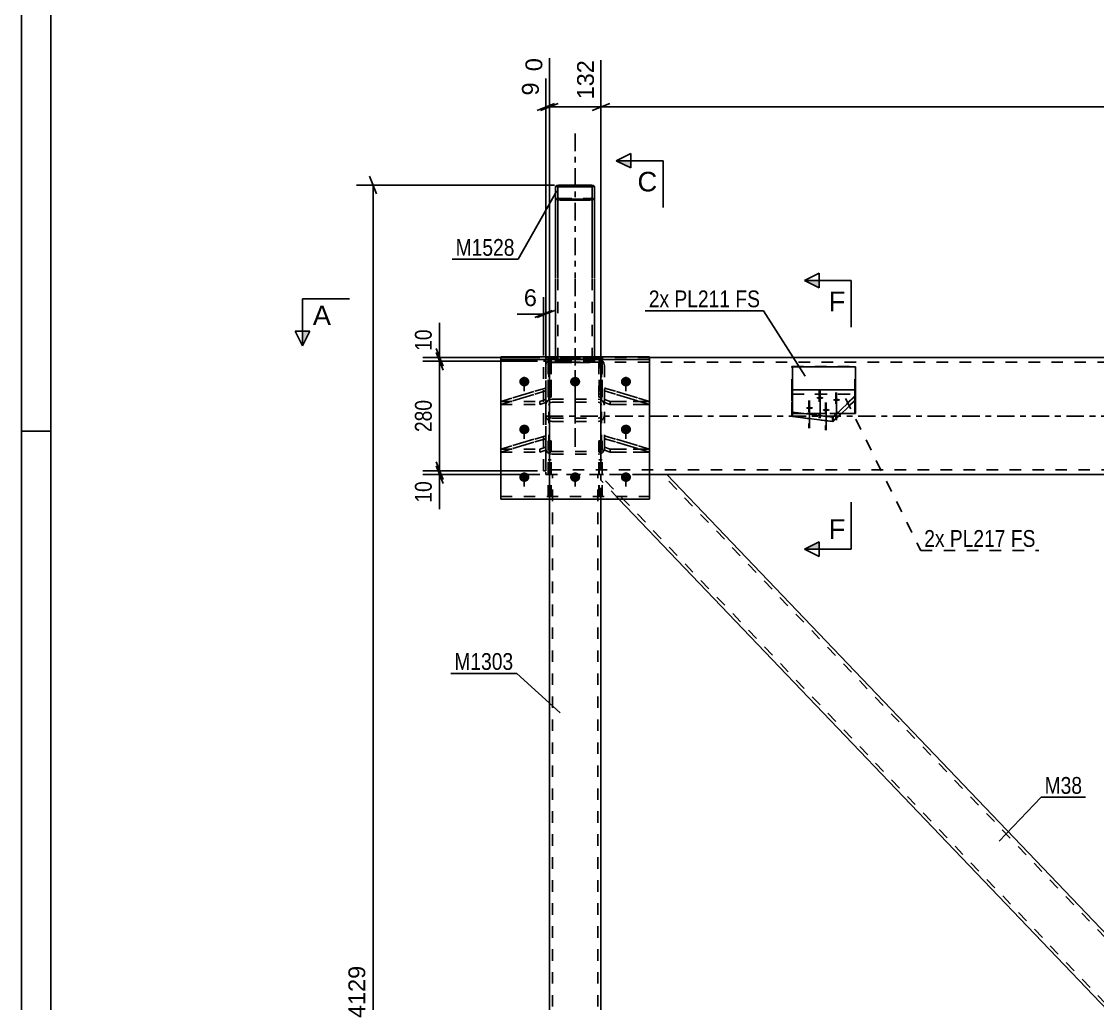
# Model space of a CAD drawing. Header units: millimetres. Extents: x 0 to 1189, y 0 to 841.
# Drawn here: x 0 to 183.5, y 498.4 to 665.9 of the extents above; entities that cross this region are included whole.
import ezdxf

# ---------------------------------------------------------------- set-up
doc = ezdxf.new("R2010")
doc.units = ezdxf.units.MM
doc.linetypes.add('DXK_LINE_DOT2', pattern=[3.9198, 1.9599, -1.9599])
doc.linetypes.add('DXK_LINE_DOT3', pattern=[5.9187, 2.979, -0.9799, 0.9799, -0.9799])
doc.styles.add('Arial', font='ARIAL.TTF', dxfattribs={"height": 0.2})
doc.styles.add('Arial Narrow', font='ARIALN.TTF', dxfattribs={"height": 0.2})

# ---------------------------------------------------------------- blocks, each defined once
blk = doc.blocks.new('Unknown-348435410-1129')
at = {"color": 5, "linetype": 'Continuous'}
for p, q in [((0, 841), (0, 0)), ((5, 836), (5, 5)), ((5, 596), (0, 596))]:
    blk.add_line(p, q, dxfattribs=at)
blk = doc.blocks.new('Part-348435410-2757 - 2447')
at = {"color": 7, "linetype": 'DXK_LINE_DOT2'}
for p, q in [((98.47, 601.79), (98.47, 608.65)), ((99.01, 608.65), (98.47, 608.65)), ((99.01, 608.65), (99.01, 601.79)), ((98.47, 603.73), (99.01, 603.73)), ((98.47, 602.39), (99.01, 602.39)), ((99.01, 601.79), (98.47, 601.79))]:
    blk.add_line(p, q, dxfattribs=at)
blk = doc.blocks.new('Part-348435410-2514 - 2447')
at = {"color": 7, "linetype": 'DXK_LINE_DOT2'}
for p, q in [((131.38, 603.07), (142.08, 603.07)), ((131.38, 603.07), (131.38, 598.49)), ((131.38, 602.32), (142.08, 602.32)), ((142.08, 602.04), (138.29, 598.39)), ((142.08, 603.07), (142.08, 601.29)), ((138.29, 597.64), (142.08, 601.29)), ((138.29, 598.39), (131.38, 599.25)), ((138.29, 597.64), (131.38, 598.49)), ((138.29, 598.39), (138.29, 597.64))]:
    blk.add_line(p, q, dxfattribs=at)
blk = doc.blocks.new('Part-348435410-2479 - 2447')
at = {"color": 2, "linetype": 'Continuous'}
for p, q in [((131.5, 606.99), (131.5, 603.06)), ((142.2, 606.99), (131.5, 606.99)), ((142.2, 606.99), (142.2, 603.06)), ((142.2, 601.28), (142.2, 598.99)), ((142.2, 598.99), (139.83, 598.99))]:
    blk.add_line(p, q, dxfattribs=at)
at = {"color": 7, "linetype": 'DXK_LINE_DOT2'}
for p, q in [((131.5, 603.06), (131.5, 598.99)), ((142.2, 603.06), (142.2, 601.28)), ((139.83, 598.99), (131.5, 598.99))]:
    blk.add_line(p, q, dxfattribs=at)
blk = doc.blocks.new('Part-348435410-2464 - 2447')
at = {"color": 7, "linetype": 'DXK_LINE_DOT2'}
for p, q in [((131.38, 599.01), (131.38, 607.01)), ((131.38, 607.01), (142.08, 607.01)), ((142.08, 599.01), (142.08, 607.01)), ((131.38, 599.01), (142.08, 599.01))]:
    blk.add_line(p, q, dxfattribs=at)
blk = doc.blocks.new('Bolt-348435410-2456 - 2447')
at = {"color": 1, "linetype": 'DXK_LINE_DOT2'}
for p, q in [((85.74, 605.23), (85.74, 602.84)), ((94.41, 605.23), (94.41, 602.84)), ((103.08, 605.23), (103.08, 602.84)), ((85.74, 597.09), (85.74, 594.7)), ((103.08, 597.09), (103.08, 594.7)), ((85.74, 588.95), (85.74, 586.55)), ((94.41, 588.95), (94.41, 586.55)), ((103.08, 588.95), (103.08, 586.55))]:
    blk.add_line(p, q, dxfattribs=at)
blk = doc.blocks.new('Part-348435410-2459 - 2447')
at = {"color": 7, "linetype": 'DXK_LINE_DOT3'}
for p, q in [((94.41, 646.76), (94.41, 622.09)), ((94.41, 621.99), (94.41, 597.83))]:
    blk.add_line(p, q, dxfattribs=at)
at = {"color": 2, "linetype": 'Continuous'}
for p, q in [((91.07, 637.68), (91.13, 637.8)), ((91.07, 637.68), (91.07, 637.56)), ((91.13, 637.8), (91.31, 637.89)), ((91.31, 637.89), (91.57, 637.95)), ((91.57, 637.95), (91.87, 637.98)), ((91.87, 637.98), (96.94, 637.98)), ((96.94, 637.98), (97.25, 637.95)), ((97.25, 637.95), (97.51, 637.89)), ((97.51, 637.89), (97.68, 637.8)), ((97.68, 637.8), (97.74, 637.68)), ((97.74, 637.68), (97.74, 637.56))]:
    blk.add_line(p, q, dxfattribs=at)
at = {"color": 7, "linetype": 'DXK_LINE_DOT2'}
for p, q in [((91.07, 635.84), (91.07, 637.68)), ((91.07, 637.56), (91.07, 622.09)), ((91.5, 637.74), (91.47, 637.68)), ((91.47, 637.68), (91.47, 622.09)), ((91.47, 635.84), (91.47, 637.68)), ((91.59, 637.79), (91.5, 637.74)), ((91.72, 637.82), (91.59, 637.79)), ((91.87, 637.83), (91.72, 637.82)), ((91.87, 637.83), (96.94, 637.83)), ((97.09, 637.82), (96.94, 637.83)), ((97.22, 637.79), (97.09, 637.82)), ((97.31, 637.74), (97.22, 637.79)), ((97.34, 637.68), (97.31, 637.74)), ((97.34, 637.68), (97.34, 622.09)), ((97.34, 635.84), (97.34, 637.68)), ((97.74, 635.84), (97.74, 637.68)), ((97.74, 637.56), (97.74, 622.09)), ((91.07, 635.84), (91.07, 622.09)), ((91.13, 635.73), (91.07, 635.84)), ((91.31, 635.63), (91.13, 635.73)), ((91.57, 635.57), (91.31, 635.63)), ((91.47, 635.84), (91.47, 622.09)), ((91.47, 635.84), (91.5, 635.78)), ((91.5, 635.78), (91.59, 635.74)), ((91.87, 635.55), (91.57, 635.57)), ((91.59, 635.74), (91.72, 635.71)), ((91.72, 635.71), (91.87, 635.69)), ((91.87, 635.69), (96.94, 635.69)), ((91.87, 635.55), (96.94, 635.55)), ((96.94, 635.69), (97.09, 635.71)), ((97.25, 635.57), (96.94, 635.55)), ((97.09, 635.71), (97.22, 635.74)), ((97.22, 635.74), (97.31, 635.78)), ((97.51, 635.63), (97.25, 635.57)), ((97.31, 635.78), (97.34, 635.84)), ((97.34, 635.84), (97.34, 622.09)), ((97.68, 635.73), (97.51, 635.63)), ((97.74, 635.84), (97.68, 635.73)), ((97.74, 635.84), (97.74, 622.09)), ((91.07, 621.99), (91.08, 608.12)), ((91.07, 621.99), (91.08, 608.58)), ((91.47, 621.99), (91.48, 608.12)), ((91.47, 621.99), (91.48, 608.58)), ((97.34, 621.99), (97.34, 608.58)), ((97.34, 621.99), (97.34, 608.12)), ((97.74, 621.99), (97.74, 608.12)), ((97.74, 621.99), (97.74, 608.58)), ((97.74, 608.58), (91.08, 608.58)), ((91.08, 608.29), (91.08, 608.58)), ((91.08, 608.12), (91.08, 608.29)), ((91.08, 608.29), (91.48, 608.29)), ((91.08, 608.12), (91.14, 608.01)), ((91.14, 608.01), (91.31, 607.91)), ((91.31, 607.91), (91.57, 607.85)), ((91.48, 608.58), (91.48, 608.58)), ((91.48, 608.58), (91.48, 608.29)), ((91.48, 608.29), (91.48, 608.12)), ((91.51, 608.06), (91.48, 608.12)), ((91.59, 608.01), (91.51, 608.06)), ((91.57, 607.85), (91.88, 607.83)), ((91.72, 607.98), (91.59, 608.01)), ((91.88, 607.97), (91.72, 607.98)), ((91.88, 607.97), (96.94, 607.97)), ((91.88, 607.83), (96.94, 607.83)), ((97.1, 607.98), (96.94, 607.97)), ((96.94, 607.83), (97.25, 607.85)), ((97.22, 608.01), (97.1, 607.98)), ((97.31, 608.06), (97.22, 608.01)), ((97.25, 607.85), (97.51, 607.91)), ((97.34, 608.12), (97.31, 608.06)), ((97.34, 608.29), (97.34, 608.58)), ((97.34, 608.12), (97.34, 608.29)), ((97.34, 608.29), (97.74, 608.29)), ((97.51, 607.91), (97.68, 608.01)), ((97.68, 608.01), (97.74, 608.12)), ((97.74, 608.58), (97.74, 608.29)), ((97.74, 608.29), (97.74, 608.12))]:
    blk.add_line(p, q, dxfattribs=at)
blk = doc.blocks.new('Part-348435410-2494 - 2447')
at = {"color": 7, "linetype": 'DXK_LINE_DOT2'}
for p, q in [((98.81, 588.58), (90.01, 588.58)), ((90.01, 584.39), (90.01, 588.58)), ((90.54, 395.91), (90.54, 588.58)), ((98.28, 395.91), (98.28, 588.58)), ((98.81, 584.39), (98.81, 588.58)), ((98.81, 395.91), (98.81, 396.88)), ((91.08, 395.91), (90.01, 395.91)), ((98.5, 395.91), (98.81, 395.91)), ((98.81, 395.91), (98.79, 395.91))]:
    blk.add_line(p, q, dxfattribs=at)
at = {"color": 2, "linetype": 'Continuous'}
for p, q in [((90.01, 395.91), (90.01, 584.39)), ((98.81, 396.88), (98.81, 584.39)), ((98.79, 395.91), (91.08, 395.91))]:
    blk.add_line(p, q, dxfattribs=at)
blk = doc.blocks.new('Part-348435410-2638 - 2447')
at = {"color": 2, "linetype": 'Continuous'}
for p, q in [((107.08, 608.65), (81.74, 608.65)), ((81.74, 608.65), (81.74, 584.39)), ((81.74, 608.2), (107.08, 608.2)), ((107.08, 584.39), (107.08, 608.65)), ((81.74, 584.39), (107.08, 584.39))]:
    blk.add_line(p, q, dxfattribs=at)
at = {"color": 7, "linetype": 'DXK_LINE_DOT2'}
blk.add_line((81.74, 584.85), (107.08, 584.85), dxfattribs=at)
blk = doc.blocks.new('Part-348435410-2499 - 2447')
at = {"color": 2, "linetype": 'Continuous'}
for p, q in [((142.2, 603.06), (131.5, 603.06)), ((131.5, 603.06), (131.5, 598.48)), ((138.41, 598.37), (142.2, 602.03)), ((142.2, 603.06), (142.2, 601.28)), ((142.2, 601.28), (138.41, 597.62)), ((131.5, 599.23), (138.41, 598.37)), ((138.41, 597.62), (131.5, 598.48)), ((138.41, 598.37), (138.41, 597.62))]:
    blk.add_line(p, q, dxfattribs=at)
at = {"color": 7, "linetype": 'DXK_LINE_DOT2'}
blk.add_line((131.5, 602.3), (142.2, 602.3), dxfattribs=at)
blk = doc.blocks.new('Part-348435410-2718 - 2447')
at = {"color": 7, "linetype": 'DXK_LINE_DOT2'}
for p, q in [((89.41, 608.58), (89.41, 588.58)), ((107.08, 608.58), (89.41, 608.58)), ((89.41, 607.78), (315.48, 607.78)), ((315.48, 589.38), (89.41, 589.38)), ((107.08, 588.58), (89.41, 588.58))]:
    blk.add_line(p, q, dxfattribs=at)
at = {"color": 2, "linetype": 'Continuous'}
for p, q in [((315.48, 608.58), (107.08, 608.58)), ((315.48, 588.58), (107.08, 588.58))]:
    blk.add_line(p, q, dxfattribs=at)
at = {"color": 7, "linetype": 'DXK_LINE_DOT3'}
blk.add_line((89.41, 598.58), (315.48, 598.58), dxfattribs=at)
blk = doc.blocks.new('Bolt-348435410-2515 - 2447')
at = {"linetype": 'Continuous'}
for points in [[(85.74, 605.25), (85.92, 605.23), (86.09, 605.18), (86.25, 605.1), (86.39, 604.98), (86.49, 604.84), (86.57, 604.69), (86.6, 604.52), (86.6, 604.35), (86.57, 604.19), (86.49, 604.03), (86.39, 603.89), (86.25, 603.78), (86.09, 603.69), (85.92, 603.64), (85.74, 603.62), (85.56, 603.64), (85.39, 603.69), (85.23, 603.78), (85.1, 603.89), (84.99, 604.03), (84.92, 604.19), (84.88, 604.35), (84.88, 604.52), (84.92, 604.69), (84.99, 604.84), (85.1, 604.98), (85.23, 605.1), (85.39, 605.18), (85.56, 605.23)], [(94.41, 605.25), (94.59, 605.23), (94.76, 605.18), (94.92, 605.1), (95.05, 604.98), (95.16, 604.84), (95.23, 604.69), (95.27, 604.52), (95.27, 604.35), (95.23, 604.19), (95.16, 604.03), (95.05, 603.89), (94.92, 603.78), (94.76, 603.69), (94.59, 603.64), (94.41, 603.62), (94.23, 603.64), (94.06, 603.69), (93.9, 603.78), (93.76, 603.89), (93.66, 604.03), (93.58, 604.19), (93.55, 604.35), (93.55, 604.52), (93.58, 604.69), (93.66, 604.84), (93.76, 604.98), (93.9, 605.1), (94.06, 605.18), (94.23, 605.23)], [(103.08, 605.25), (103.26, 605.23), (103.43, 605.18), (103.58, 605.1), (103.72, 604.98), (103.83, 604.84), (103.9, 604.69), (103.94, 604.52), (103.94, 604.35), (103.9, 604.19), (103.83, 604.03), (103.72, 603.89), (103.58, 603.78), (103.43, 603.69), (103.26, 603.64), (103.08, 603.62), (102.9, 603.64), (102.72, 603.69), (102.57, 603.78), (102.43, 603.89), (102.32, 604.03), (102.25, 604.19), (102.21, 604.35), (102.21, 604.52), (102.25, 604.69), (102.32, 604.84), (102.43, 604.98), (102.57, 605.1), (102.72, 605.18), (102.9, 605.23)], [(85.74, 597.11), (85.92, 597.09), (86.09, 597.04), (86.25, 596.95), (86.39, 596.84), (86.49, 596.7), (86.57, 596.55), (86.6, 596.38), (86.6, 596.21), (86.57, 596.04), (86.49, 595.89), (86.39, 595.75), (86.25, 595.63), (86.09, 595.55), (85.92, 595.5), (85.74, 595.48), (85.56, 595.5), (85.39, 595.55), (85.23, 595.63), (85.1, 595.75), (84.99, 595.89), (84.92, 596.04), (84.88, 596.21), (84.88, 596.38), (84.92, 596.55), (84.99, 596.7), (85.1, 596.84), (85.23, 596.95), (85.39, 597.04), (85.56, 597.09)], [(103.08, 597.11), (103.26, 597.09), (103.43, 597.04), (103.58, 596.95), (103.72, 596.84), (103.83, 596.7), (103.9, 596.55), (103.94, 596.38), (103.94, 596.21), (103.9, 596.04), (103.83, 595.89), (103.72, 595.75), (103.58, 595.63), (103.43, 595.55), (103.26, 595.5), (103.08, 595.48), (102.9, 595.5), (102.72, 595.55), (102.57, 595.63), (102.43, 595.75), (102.32, 595.89), (102.25, 596.04), (102.21, 596.21), (102.21, 596.38), (102.25, 596.55), (102.32, 596.7), (102.43, 596.84), (102.57, 596.95), (102.72, 597.04), (102.9, 597.09)], [(85.74, 588.96), (85.92, 588.95), (86.09, 588.89), (86.25, 588.81), (86.39, 588.69), (86.49, 588.56), (86.57, 588.4), (86.6, 588.23), (86.6, 588.06), (86.57, 587.9), (86.49, 587.74), (86.39, 587.6), (86.25, 587.49), (86.09, 587.41), (85.92, 587.35), (85.74, 587.34), (85.56, 587.35), (85.39, 587.41), (85.23, 587.49), (85.1, 587.6), (84.99, 587.74), (84.92, 587.9), (84.88, 588.06), (84.88, 588.23), (84.92, 588.4), (84.99, 588.56), (85.1, 588.69), (85.23, 588.81), (85.39, 588.89), (85.56, 588.95)], [(94.41, 588.96), (94.59, 588.95), (94.76, 588.89), (94.92, 588.81), (95.05, 588.69), (95.16, 588.56), (95.23, 588.4), (95.27, 588.23), (95.27, 588.06), (95.23, 587.9), (95.16, 587.74), (95.05, 587.6), (94.92, 587.49), (94.76, 587.41), (94.59, 587.35), (94.41, 587.34), (94.23, 587.35), (94.06, 587.41), (93.9, 587.49), (93.76, 587.6), (93.66, 587.74), (93.58, 587.9), (93.55, 588.06), (93.55, 588.23), (93.58, 588.4), (93.66, 588.56), (93.76, 588.69), (93.9, 588.81), (94.06, 588.89), (94.23, 588.95)], [(103.08, 588.96), (103.26, 588.95), (103.43, 588.89), (103.58, 588.81), (103.72, 588.69), (103.83, 588.56), (103.9, 588.4), (103.94, 588.23), (103.94, 588.06), (103.9, 587.9), (103.83, 587.74), (103.72, 587.6), (103.58, 587.49), (103.43, 587.41), (103.26, 587.35), (103.08, 587.34), (102.9, 587.35), (102.72, 587.41), (102.57, 587.49), (102.43, 587.6), (102.32, 587.74), (102.25, 587.9), (102.21, 588.06), (102.21, 588.23), (102.25, 588.4), (102.32, 588.56), (102.43, 588.69), (102.57, 588.81), (102.72, 588.89), (102.9, 588.95)]]:
    blk.add_hatch(color=1, dxfattribs=at).paths.add_polyline_path(points)
at = {"color": 1, "linetype": 'Continuous'}
for p, q in [((85.74, 605.24), (85.74, 602.84)), ((94.41, 605.24), (94.41, 602.84)), ((103.08, 605.24), (103.08, 602.84)), ((85.74, 597.09), (85.74, 594.7)), ((103.08, 597.09), (103.08, 594.7)), ((85.74, 588.95), (85.74, 586.55)), ((94.41, 588.95), (94.41, 586.55)), ((103.08, 588.95), (103.08, 586.55))]:
    blk.add_line(p, q, dxfattribs=at)
blk = doc.blocks.new('Part-348435410-2756 - 2447')
at = {"color": 7, "linetype": 'DXK_LINE_DOT2'}
for p, q in [((89.81, 584.85), (89.81, 594.33)), ((89.81, 594.33), (90.34, 594.33)), ((90.34, 584.85), (90.34, 594.33)), ((89.81, 592.39), (90.34, 592.39)), ((89.81, 591.11), (90.34, 591.11)), ((90.34, 584.85), (89.81, 584.85))]:
    blk.add_line(p, q, dxfattribs=at)
blk = doc.blocks.new('Bolt-348435410-2517 - 2447')
at = {"linetype": 'Continuous'}
for points in [[(136.17, 601.47), (136.04, 601.47), (135.92, 601.48), (135.82, 601.5), (135.72, 601.53), (135.65, 601.57), (135.6, 601.61), (135.57, 601.65), (135.57, 601.69), (135.6, 601.73), (135.65, 601.77), (135.72, 601.81), (135.82, 601.84), (135.92, 601.86), (136.04, 601.87), (136.17, 601.88), (136.29, 601.87), (136.41, 601.86), (136.52, 601.84), (136.61, 601.81), (136.69, 601.77), (136.74, 601.73), (136.76, 601.69), (136.76, 601.65), (136.74, 601.61), (136.69, 601.57), (136.61, 601.53), (136.52, 601.5), (136.41, 601.48), (136.29, 601.47)], [(134.38, 599.75), (134.26, 599.75), (134.14, 599.76), (134.03, 599.79), (133.94, 599.81), (133.87, 599.85), (133.81, 599.89), (133.79, 599.93), (133.79, 599.97), (133.81, 600.01), (133.87, 600.05), (133.94, 600.09), (134.03, 600.12), (134.14, 600.14), (134.26, 600.15), (134.38, 600.16), (134.51, 600.15), (134.63, 600.14), (134.74, 600.12), (134.83, 600.09), (134.9, 600.05), (134.96, 600.01), (134.98, 599.97), (134.98, 599.93), (134.96, 599.89), (134.9, 599.85), (134.83, 599.81), (134.74, 599.79), (134.63, 599.76), (134.51, 599.75)], [(139, 601.12), (138.87, 601.13), (138.75, 601.14), (138.64, 601.16), (138.55, 601.19), (138.48, 601.22), (138.42, 601.26), (138.4, 601.31), (138.4, 601.35), (138.42, 601.39), (138.48, 601.43), (138.55, 601.46), (138.64, 601.49), (138.75, 601.52), (138.87, 601.53), (139, 601.53), (139.12, 601.53), (139.24, 601.52), (139.35, 601.49), (139.44, 601.46), (139.51, 601.43), (139.57, 601.39), (139.59, 601.35), (139.59, 601.31), (139.57, 601.26), (139.51, 601.22), (139.44, 601.19), (139.35, 601.16), (139.24, 601.14), (139.12, 601.13)], [(137.21, 599.4), (137.09, 599.41), (136.97, 599.42), (136.86, 599.44), (136.77, 599.47), (136.69, 599.51), (136.64, 599.54), (136.62, 599.59), (136.62, 599.63), (136.64, 599.67), (136.69, 599.71), (136.77, 599.75), (136.86, 599.77), (136.97, 599.8), (137.09, 599.81), (137.21, 599.81), (137.34, 599.81), (137.46, 599.8), (137.57, 599.77), (137.66, 599.75), (137.73, 599.71), (137.78, 599.67), (137.81, 599.63), (137.81, 599.59), (137.78, 599.54), (137.73, 599.51), (137.66, 599.47), (137.57, 599.44), (137.46, 599.42), (137.34, 599.41)]]:
    blk.add_hatch(color=1, dxfattribs=at).paths.add_polyline_path(points)
at = {"color": 1, "linetype": 'Continuous'}
for p, q in [((136.17, 602.92), (136.17, 598.23)), ((139, 602.58), (139, 597.88)), ((134.38, 601.2), (134.38, 596.51)), ((137.21, 600.86), (137.21, 596.16))]:
    blk.add_line(p, q, dxfattribs=at)
blk = doc.blocks.new('Part-348435410-2518 - 2447')
at = {"color": 7, "linetype": 'DXK_LINE_DOT2'}
for p, q in [((99.41, 600.91), (99.41, 603.35)), ((107.08, 601.07), (99.41, 603.35)), ((99.41, 602.85), (107.08, 600.57)), ((100.41, 601.07), (99.41, 601.41)), ((100.41, 600.57), (99.41, 600.91)), ((100.41, 600.57), (100.41, 601.07)), ((100.41, 601.07), (107.08, 601.07)), ((107.08, 600.57), (100.41, 600.57)), ((107.08, 600.57), (107.08, 601.07))]:
    blk.add_line(p, q, dxfattribs=at)
blk = doc.blocks.new('Part-348435410-2760 - 2447')
at = {"color": 7, "linetype": 'DXK_LINE_DOT2'}
for p, q in [((99.41, 600.91), (99.41, 603.35)), ((99.41, 603.35), (107.08, 601.07)), ((107.08, 600.57), (99.41, 602.85)), ((99.41, 601.41), (100.41, 601.07)), ((100.41, 600.57), (99.41, 600.91)), ((107.08, 601.07), (100.41, 601.07)), ((100.41, 601.07), (100.41, 600.57)), ((100.41, 600.57), (107.08, 600.57)), ((107.08, 601.07), (107.08, 600.57))]:
    blk.add_line(p, q, dxfattribs=at)
blk = doc.blocks.new('Part-348435410-2632 - 2447')
at = {"color": 7, "linetype": 'DXK_LINE_DOT2'}
for p, q in [((89.49, 607.59), (89.41, 607.15)), ((89.94, 607.15), (89.98, 607.37)), ((90.48, 608.29), (90.07, 608.2)), ((90.27, 607.68), (90.48, 607.72)), ((90.48, 608.29), (98.34, 608.29)), ((90.48, 607.72), (98.34, 607.72)), ((98.75, 608.2), (98.34, 608.29)), ((98.34, 607.72), (98.55, 607.68)), ((98.83, 607.37), (98.88, 607.15)), ((99.41, 607.15), (99.33, 607.59)), ((89.41, 607.15), (89.41, 593.05)), ((89.94, 607.15), (89.94, 593.05)), ((98.88, 607.15), (98.88, 593.05)), ((99.41, 607.15), (99.41, 593.05)), ((89.41, 600.45), (89.49, 600.83)), ((89.49, 600.83), (89.72, 601.15)), ((89.72, 601.15), (90.07, 601.37)), ((89.98, 600.64), (89.94, 600.45)), ((90.1, 600.8), (89.98, 600.64)), ((90.07, 601.37), (90.48, 601.45)), ((90.27, 600.91), (90.1, 600.8)), ((90.48, 600.95), (90.27, 600.91)), ((90.48, 601.45), (98.34, 601.45)), ((90.48, 600.95), (98.34, 600.95)), ((98.34, 601.45), (98.75, 601.37)), ((98.55, 600.91), (98.34, 600.95)), ((98.72, 600.8), (98.55, 600.91)), ((98.83, 600.64), (98.72, 600.8)), ((98.75, 601.37), (99.1, 601.15)), ((98.88, 600.45), (98.83, 600.64)), ((99.1, 601.15), (99.33, 600.83)), ((99.33, 600.83), (99.41, 600.45)), ((89.41, 598.78), (89.49, 598.35)), ((89.98, 598.56), (89.94, 598.78)), ((90.48, 598.21), (90.27, 598.26)), ((90.48, 598.21), (98.34, 598.21)), ((98.55, 598.26), (98.34, 598.21)), ((98.88, 598.78), (98.83, 598.56)), ((99.33, 598.35), (99.41, 598.78)), ((90.07, 597.73), (90.27, 597.69)), ((90.27, 597.69), (90.48, 597.65)), ((90.48, 597.65), (98.34, 597.65)), ((98.34, 597.65), (98.72, 597.73)), ((98.72, 597.73), (98.75, 597.73)), ((89.49, 592.67), (89.41, 593.05)), ((89.72, 592.34), (89.49, 592.67)), ((89.94, 593.05), (89.98, 592.86)), ((89.98, 592.86), (90.1, 592.7)), ((90.1, 592.7), (90.27, 592.59)), ((98.55, 592.59), (98.72, 592.7)), ((98.72, 592.7), (98.83, 592.86)), ((98.83, 592.86), (98.88, 593.05)), ((99.33, 592.67), (99.1, 592.34)), ((99.41, 593.05), (99.33, 592.67)), ((90.07, 592.13), (89.72, 592.34)), ((90.48, 592.05), (90.07, 592.13)), ((90.27, 592.59), (90.48, 592.55)), ((90.48, 592.55), (98.34, 592.55)), ((90.48, 592.05), (98.34, 592.05)), ((98.34, 592.55), (98.55, 592.59)), ((98.75, 592.13), (98.34, 592.05)), ((99.1, 592.34), (98.75, 592.13))]:
    blk.add_line(p, q, dxfattribs=at)
at = {"color": 7, "linetype": 'DXK_LINE_DOT3'}
blk.add_line((94.41, 593.33), (94.41, 606.39), dxfattribs=at)
at = {"color": 7, "linetype": 'DXK_LINE_DOT2'}
for centre, radius, start, end in [((90.52, 607.2), 1.1, 114.3199, 159.2417), ((90.5, 607.17), 0.552, 114.3199, 159.2417), ((98.32, 607.17), 0.552, 20.7583, 65.6801), ((98.3, 607.2), 1.1, 20.7583, 65.6801), ((90.52, 598.74), 1.1, 200.7583, 245.6801), ((90.5, 598.76), 0.552, 200.7583, 245.6801), ((98.32, 598.76), 0.552, 294.3199, 339.2417), ((98.3, 598.74), 1.1, 294.3199, 339.2417)]:
    blk.add_arc(centre, radius, start, end, dxfattribs=at)
blk = doc.blocks.new('Part-348435410-2719 - 2447')
at = {"color": 7, "linetype": 'DXK_LINE_DOT2'}
for p, q in [((90.34, 594.33), (89.81, 594.33)), ((89.81, 584.85), (89.81, 594.33)), ((90.34, 584.85), (90.34, 594.33)), ((89.81, 592.39), (90.34, 592.39)), ((89.81, 591.11), (90.34, 591.11)), ((90.34, 584.85), (89.81, 584.85))]:
    blk.add_line(p, q, dxfattribs=at)
blk = doc.blocks.new('Part-348435410-2537 - 2447')
at = {"color": 7, "linetype": 'DXK_LINE_DOT2'}
for p, q in [((81.74, 584.39), (81.74, 608.65)), ((81.74, 608.65), (107.08, 608.65)), ((81.74, 608.2), (107.08, 608.2)), ((107.08, 584.39), (107.08, 608.65)), ((81.74, 584.85), (107.08, 584.85)), ((107.08, 584.39), (81.74, 584.39))]:
    blk.add_line(p, q, dxfattribs=at)
blk = doc.blocks.new('Part-348435410-20686 - 2447')
at = {"color": 7, "linetype": 'DXK_LINE_DOT2'}
for p, q in [((89.01, 589.25), (89.01, 607.91)), ((89.01, 607.91), (89.41, 607.91)), ((89.41, 589.25), (89.41, 607.91)), ((89.01, 589.25), (89.41, 589.25))]:
    blk.add_line(p, q, dxfattribs=at)
blk = doc.blocks.new('Part-348435410-2588 - 2447')
at = {"color": 7, "linetype": 'DXK_LINE_DOT2'}
for p, q in [((99.41, 592.77), (99.41, 595.21)), ((107.08, 592.93), (99.41, 595.21)), ((99.41, 594.71), (107.08, 592.43)), ((100.41, 592.93), (99.41, 593.27)), ((100.41, 592.43), (99.41, 592.77)), ((100.41, 592.43), (100.41, 592.93)), ((100.41, 592.93), (107.08, 592.93)), ((107.08, 592.43), (107.08, 592.93)), ((107.08, 592.43), (100.41, 592.43))]:
    blk.add_line(p, q, dxfattribs=at)
blk = doc.blocks.new('Part-348435410-2720 - 2447')
at = {"color": 2, "linetype": 'Continuous'}
blk.add_line((99.01, 608.65), (98.48, 608.65), dxfattribs=at)
at = {"color": 7, "linetype": 'DXK_LINE_DOT2'}
for p, q in [((98.48, 608.65), (98.48, 601.79)), ((99.01, 601.79), (99.01, 608.65)), ((98.48, 603.73), (99.01, 603.73)), ((98.48, 602.39), (99.01, 602.39)), ((98.48, 601.79), (99.01, 601.79))]:
    blk.add_line(p, q, dxfattribs=at)
blk = doc.blocks.new('Part-348435410-2613 - 2447')
at = {"color": 7, "linetype": 'DXK_LINE_DOT2'}
for p, q in [((89.41, 607.15), (89.49, 607.59)), ((89.98, 607.37), (89.94, 607.15)), ((90.07, 608.2), (90.48, 608.29)), ((90.48, 607.72), (90.27, 607.68)), ((98.34, 608.29), (90.48, 608.29)), ((90.48, 607.72), (98.34, 607.72)), ((98.34, 608.29), (98.75, 608.2)), ((98.55, 607.68), (98.34, 607.72)), ((98.88, 607.15), (98.83, 607.37)), ((99.33, 607.59), (99.41, 607.15)), ((89.41, 607.15), (89.41, 593.05)), ((89.94, 607.15), (89.94, 593.05)), ((98.88, 607.15), (98.88, 593.05)), ((99.41, 607.15), (99.41, 593.05)), ((89.49, 600.83), (89.41, 600.45)), ((89.72, 601.15), (89.49, 600.83)), ((90.07, 601.37), (89.72, 601.15)), ((89.94, 600.45), (89.98, 600.64)), ((89.98, 600.64), (90.1, 600.8)), ((90.48, 601.45), (90.07, 601.37)), ((90.1, 600.8), (90.27, 600.91)), ((90.27, 600.91), (90.48, 600.95)), ((90.48, 601.45), (98.34, 601.45)), ((90.48, 600.95), (98.34, 600.95)), ((98.75, 601.37), (98.34, 601.45)), ((98.34, 600.95), (98.55, 600.91)), ((98.55, 600.91), (98.72, 600.8)), ((98.72, 600.8), (98.83, 600.64)), ((99.1, 601.15), (98.75, 601.37)), ((98.83, 600.64), (98.88, 600.45)), ((99.33, 600.83), (99.1, 601.15)), ((99.41, 600.45), (99.33, 600.83)), ((89.49, 598.35), (89.41, 598.78)), ((89.94, 598.78), (89.98, 598.56)), ((90.27, 598.26), (90.48, 598.21)), ((90.48, 598.21), (98.34, 598.21)), ((98.34, 598.21), (98.55, 598.26)), ((98.83, 598.56), (98.88, 598.78)), ((99.41, 598.78), (99.33, 598.35)), ((90.48, 597.65), (90.07, 597.73)), ((90.48, 597.65), (98.34, 597.65)), ((98.75, 597.73), (98.34, 597.65)), ((89.41, 593.05), (89.49, 592.67)), ((89.49, 592.67), (89.72, 592.34)), ((89.98, 592.86), (89.94, 593.05)), ((90.1, 592.7), (89.98, 592.86)), ((90.27, 592.59), (90.1, 592.7)), ((98.72, 592.7), (98.55, 592.59)), ((98.83, 592.86), (98.72, 592.7)), ((98.88, 593.05), (98.83, 592.86)), ((99.1, 592.34), (99.33, 592.67)), ((99.33, 592.67), (99.41, 593.05)), ((89.72, 592.34), (90.07, 592.13)), ((90.07, 592.13), (90.48, 592.05)), ((90.48, 592.55), (90.27, 592.59)), ((90.48, 592.55), (98.34, 592.55)), ((90.48, 592.05), (98.34, 592.05)), ((98.55, 592.59), (98.34, 592.55)), ((98.34, 592.05), (98.75, 592.13)), ((98.75, 592.13), (99.1, 592.34))]:
    blk.add_line(p, q, dxfattribs=at)
at = {"color": 7, "linetype": 'DXK_LINE_DOT3'}
blk.add_line((94.41, 606.39), (94.41, 593.33), dxfattribs=at)
at = {"color": 7, "linetype": 'DXK_LINE_DOT2'}
for centre, radius, start, end in [((90.52, 607.2), 1.1, 114.3198, 159.2416), ((90.5, 607.17), 0.552, 114.3198, 159.2416), ((98.32, 607.17), 0.552, 20.7584, 65.6802), ((98.3, 607.2), 1.1, 20.7584, 65.6802), ((90.52, 598.74), 1.1, 200.7584, 245.6802), ((90.5, 598.76), 0.552, 200.7584, 245.6802), ((98.32, 598.76), 0.552, 294.3198, 339.2416), ((98.3, 598.74), 1.1, 294.3198, 339.2416)]:
    blk.add_arc(centre, radius, start, end, dxfattribs=at)
blk = doc.blocks.new('Part-348435410-2755 - 2447')
at = {"color": 7, "linetype": 'DXK_LINE_DOT2'}
for p, q in [((98.47, 584.85), (98.47, 594.33)), ((98.47, 594.33), (99.01, 594.33)), ((99.01, 584.85), (99.01, 594.33)), ((98.47, 592.39), (99.01, 592.39)), ((98.47, 591.11), (99.01, 591.11)), ((99.01, 584.85), (98.47, 584.85))]:
    blk.add_line(p, q, dxfattribs=at)
blk = doc.blocks.new('Part-348435410-2759 - 2447')
at = {"color": 7, "linetype": 'DXK_LINE_DOT2'}
for p, q in [((99.41, 592.77), (99.41, 595.21)), ((99.41, 595.21), (107.08, 592.93)), ((107.08, 592.43), (99.41, 594.71)), ((99.41, 593.27), (100.41, 592.93)), ((100.41, 592.43), (99.41, 592.77)), ((107.08, 592.93), (100.41, 592.93)), ((100.41, 592.93), (100.41, 592.43)), ((107.08, 592.93), (107.08, 592.43)), ((100.41, 592.43), (107.08, 592.43))]:
    blk.add_line(p, q, dxfattribs=at)
blk = doc.blocks.new('Bolt-348435410-2695 - 2447')
at = {"color": 1, "linetype": 'DXK_LINE_DOT2'}
for p, q in [((136.05, 602.94), (136.05, 598.24)), ((138.88, 602.6), (138.88, 597.9)), ((134.27, 601.22), (134.27, 596.52)), ((137.09, 600.88), (137.09, 596.18))]:
    blk.add_line(p, q, dxfattribs=at)
blk = doc.blocks.new('Part-348435410-2723 - 2447')
at = {"color": 7, "linetype": 'DXK_LINE_DOT2'}
for p, q in [((89.41, 595.21), (81.74, 592.93)), ((81.74, 592.43), (89.41, 594.71)), ((89.41, 592.77), (89.41, 595.21)), ((81.74, 592.93), (88.41, 592.93)), ((81.74, 592.93), (81.74, 592.43)), ((88.41, 592.93), (89.41, 593.27)), ((88.41, 592.93), (88.41, 592.43)), ((88.41, 592.43), (89.41, 592.77)), ((81.74, 592.43), (88.41, 592.43))]:
    blk.add_line(p, q, dxfattribs=at)
blk = doc.blocks.new('Part-348435410-2659 - 2447')
at = {"color": 2, "linetype": 'Continuous'}
for p, q in [((91.13, 637.67), (91.07, 637.56)), ((91.07, 635.71), (91.07, 637.56)), ((91.31, 637.76), (91.13, 637.67)), ((91.57, 637.83), (91.31, 637.76)), ((91.47, 637.56), (91.5, 637.61)), ((91.47, 635.71), (91.47, 637.56)), ((91.5, 637.61), (91.59, 637.66)), ((91.87, 637.85), (91.57, 637.83)), ((91.59, 637.66), (91.72, 637.69)), ((91.72, 637.69), (91.87, 637.7)), ((91.87, 637.85), (96.94, 637.85)), ((91.87, 637.7), (96.94, 637.7)), ((97.25, 637.83), (96.94, 637.85)), ((96.94, 637.7), (97.09, 637.69)), ((97.09, 637.69), (97.22, 637.66)), ((97.22, 637.66), (97.31, 637.61)), ((97.51, 637.76), (97.25, 637.83)), ((97.31, 637.61), (97.34, 637.56)), ((97.34, 635.71), (97.34, 637.56)), ((97.68, 637.67), (97.51, 637.76)), ((97.74, 637.56), (97.68, 637.67)), ((97.74, 635.71), (97.74, 637.56)), ((91.07, 635.71), (91.07, 622.09)), ((91.07, 635.71), (91.13, 635.6)), ((91.13, 635.6), (91.31, 635.5)), ((91.31, 635.5), (91.57, 635.44)), ((91.5, 635.65), (91.47, 635.71)), ((91.59, 635.61), (91.5, 635.65)), ((91.57, 635.44), (91.87, 635.42)), ((91.72, 635.58), (91.59, 635.61)), ((91.87, 635.56), (91.72, 635.58)), ((91.87, 635.56), (96.94, 635.56)), ((91.87, 635.42), (96.94, 635.42)), ((97.09, 635.58), (96.94, 635.56)), ((96.94, 635.42), (97.25, 635.44)), ((97.22, 635.61), (97.09, 635.58)), ((97.31, 635.65), (97.22, 635.61)), ((97.25, 635.44), (97.51, 635.5)), ((97.34, 635.71), (97.31, 635.65)), ((97.51, 635.5), (97.68, 635.6)), ((97.68, 635.6), (97.74, 635.71)), ((97.74, 635.71), (97.74, 622.09)), ((91.07, 621.99), (91.08, 608.65)), ((97.74, 621.99), (97.74, 608.65))]:
    blk.add_line(p, q, dxfattribs=at)
at = {"color": 7, "linetype": 'DXK_LINE_DOT2'}
for p, q in [((91.07, 637.56), (91.07, 622.09)), ((91.47, 637.56), (91.47, 622.09)), ((97.34, 637.56), (97.34, 622.09)), ((97.74, 637.56), (97.74, 622.09)), ((91.47, 635.71), (91.47, 622.09)), ((97.34, 635.71), (97.34, 622.09)), ((91.07, 621.99), (91.08, 608.58)), ((91.47, 621.99), (91.48, 608.58)), ((91.47, 621.99), (91.48, 608.01)), ((97.34, 621.99), (97.34, 608.01)), ((97.34, 621.99), (97.34, 608.58)), ((97.74, 621.99), (97.74, 608.58)), ((91.08, 608.65), (91.08, 608.01)), ((97.74, 608.58), (91.08, 608.58)), ((91.08, 608.58), (91.08, 608.29)), ((91.08, 608.29), (91.08, 608.01)), ((91.08, 608.29), (91.48, 608.29)), ((91.14, 607.9), (91.08, 608.01)), ((91.31, 607.8), (91.14, 607.9)), ((91.57, 607.74), (91.31, 607.8)), ((91.48, 608.29), (91.48, 608.58)), ((91.48, 608.01), (91.48, 608.29)), ((91.48, 608.01), (91.51, 607.95)), ((91.51, 607.95), (91.59, 607.9)), ((91.88, 607.72), (91.57, 607.74)), ((91.59, 607.9), (91.72, 607.87)), ((91.72, 607.87), (91.88, 607.86)), ((91.88, 607.86), (96.94, 607.86)), ((91.88, 607.72), (96.94, 607.72)), ((96.94, 607.86), (97.09, 607.87)), ((97.25, 607.74), (96.94, 607.72)), ((97.09, 607.87), (97.22, 607.9)), ((97.22, 607.9), (97.31, 607.95)), ((97.51, 607.8), (97.25, 607.74)), ((97.31, 607.95), (97.34, 608.01)), ((97.34, 608.58), (97.34, 608.58)), ((97.34, 608.58), (97.34, 608.29)), ((97.34, 608.29), (97.34, 608.01)), ((97.34, 608.29), (97.74, 608.29)), ((97.68, 607.9), (97.51, 607.8)), ((97.74, 608.01), (97.68, 607.9)), ((97.74, 608.65), (97.74, 608.01)), ((97.74, 608.29), (97.74, 608.58)), ((97.74, 608.01), (97.74, 608.29))]:
    blk.add_line(p, q, dxfattribs=at)
blk = doc.blocks.new('Part-348435410-2679 - 2447')
at = {"color": 7, "linetype": 'DXK_LINE_DOT2'}
for p, q in [((110.05, 588.58), (98.81, 588.58)), ((98.81, 587.61), (98.81, 588.58)), ((190.34, 492.61), (98.81, 588.38)), ((101.88, 584.39), (98.81, 587.61)), ((195.69, 498.21), (109.32, 588.58)), ((190.34, 492.61), (190.37, 492.64))]:
    blk.add_line(p, q, dxfattribs=at)
at = {"color": 2, "linetype": 'Continuous'}
for p, q in [((196.06, 498.59), (110.05, 588.58)), ((189.97, 492.22), (101.88, 584.39)), ((196.06, 498.59), (189.97, 492.22))]:
    blk.add_line(p, q, dxfattribs=at)
blk = doc.blocks.new('Part-348435410-2758 - 2447')
at = {"color": 7, "linetype": 'DXK_LINE_DOT2'}
for p, q in [((89.81, 601.79), (89.81, 608.65)), ((90.34, 608.65), (89.81, 608.65)), ((90.34, 608.65), (90.34, 601.79)), ((89.81, 603.73), (90.34, 603.73)), ((89.81, 602.39), (90.34, 602.39)), ((90.34, 601.79), (89.81, 601.79))]:
    blk.add_line(p, q, dxfattribs=at)
blk = doc.blocks.new('Part-348435410-2761 - 2447')
at = {"color": 7, "linetype": 'DXK_LINE_DOT2'}
for p, q in [((81.74, 592.93), (89.41, 595.21)), ((89.41, 594.71), (81.74, 592.43)), ((89.41, 592.77), (89.41, 595.21)), ((81.74, 592.43), (81.74, 592.93)), ((81.74, 592.93), (88.41, 592.93)), ((88.41, 592.93), (89.41, 593.27)), ((88.41, 592.43), (88.41, 592.93)), ((88.41, 592.43), (89.41, 592.77)), ((81.74, 592.43), (88.41, 592.43))]:
    blk.add_line(p, q, dxfattribs=at)
blk = doc.blocks.new('Part-348435410-2721 - 2447')
at = {"color": 7, "linetype": 'DXK_LINE_DOT2'}
for p, q in [((99.01, 594.33), (98.48, 594.33)), ((98.48, 584.85), (98.48, 594.33)), ((99.01, 584.85), (99.01, 594.33)), ((98.48, 592.39), (99.01, 592.39)), ((98.48, 591.11), (99.01, 591.11)), ((99.01, 584.85), (98.48, 584.85))]:
    blk.add_line(p, q, dxfattribs=at)
blk = doc.blocks.new('Part-348435410-2722 - 2447')
at = {"color": 7, "linetype": 'DXK_LINE_DOT2'}
for p, q in [((89.41, 603.35), (81.74, 601.07)), ((81.74, 600.57), (89.41, 602.85)), ((89.41, 600.91), (89.41, 603.35)), ((81.74, 601.07), (88.41, 601.07)), ((81.74, 601.07), (81.74, 600.57)), ((81.74, 600.57), (88.41, 600.57)), ((88.41, 601.07), (89.41, 601.41)), ((88.41, 601.07), (88.41, 600.57)), ((88.41, 600.57), (89.41, 600.91))]:
    blk.add_line(p, q, dxfattribs=at)
blk = doc.blocks.new('Part-348435410-2724 - 2447')
at = {"color": 2, "linetype": 'Continuous'}
blk.add_line((90.34, 608.65), (89.81, 608.65), dxfattribs=at)
at = {"color": 7, "linetype": 'DXK_LINE_DOT2'}
for p, q in [((89.81, 608.65), (89.81, 601.79)), ((90.34, 601.79), (90.34, 608.65)), ((89.81, 603.73), (90.34, 603.73)), ((89.81, 602.39), (90.34, 602.39)), ((89.81, 601.79), (90.34, 601.79))]:
    blk.add_line(p, q, dxfattribs=at)
blk = doc.blocks.new('Part-348435410-2762 - 2447')
at = {"color": 7, "linetype": 'DXK_LINE_DOT2'}
for p, q in [((81.74, 601.07), (89.41, 603.35)), ((89.41, 602.85), (81.74, 600.57)), ((89.41, 600.91), (89.41, 603.35)), ((81.74, 600.57), (81.74, 601.07)), ((81.74, 601.07), (88.41, 601.07)), ((81.74, 600.57), (88.41, 600.57)), ((88.41, 601.07), (89.41, 601.41)), ((88.41, 600.57), (88.41, 601.07)), ((88.41, 600.57), (89.41, 600.91))]:
    blk.add_line(p, q, dxfattribs=at)
blk = doc.blocks.new('StraightDimension-348435410-26440 - 2447')
at = {"color": 7, "linetype": 'Continuous'}
for p, q in [((89.01, 608.91), (89.01, 618.83)), ((89.41, 609.65), (89.41, 618.83)), ((87.51, 615.38), (90.51, 616.58)), ((90.91, 616.58), (87.91, 615.38)), ((89.01, 615.98), (89.41, 615.98))]:
    blk.add_line(p, q, dxfattribs=at)
at = {"color": 0}
blk.add_wipeout([(88.48, 616.73), (88.48, 620.93), (85.06, 620.93), (85.06, 616.73)], dxfattribs=at)
at = {"color": 7, "linetype": 'Continuous'}
blk.add_line((89.01, 615.98), (84.54, 615.98), dxfattribs=at)
blk.add_line((89.01, 615.98), (84.54, 615.98), dxfattribs=at)
at = {"color": 3, "style": 'Arial'}
blk.add_text('6', height=2.87, dxfattribs=at).set_placement((85.66, 617.33))
blk = doc.blocks.new('StraightDimension-348435410-26411 - 2447')
at = {"color": 7, "linetype": 'Continuous'}
for p, q in [((88.01, 589.25), (68.45, 589.25)), ((70.7, 590.75), (71.9, 587.75)), ((71.9, 587.08), (70.7, 590.08)), ((71.3, 588.58), (71.3, 589.25)), ((88.41, 588.58), (68.45, 588.58))]:
    blk.add_line(p, q, dxfattribs=at)
at = {"color": 0}
blk.add_wipeout([(70.55, 588.05), (66.35, 588.05), (66.35, 583.2), (70.55, 583.2)], dxfattribs=at)
at = {"color": 7, "linetype": 'Continuous'}
blk.add_line((71.3, 588.58), (71.3, 582.67), dxfattribs=at)
blk.add_line((71.3, 588.58), (71.3, 582.67), dxfattribs=at)
at = {"color": 3, "style": 'Arial Narrow'}
blk.add_text('10', height=2.863, rotation=90.0002, dxfattribs=at).set_placement((69.95, 583.8))
blk = doc.blocks.new('StraightDimension-348435410-15460 - 2447')
at = {"color": 7, "linetype": 'Continuous'}
for p, q in [((60.56, 636.48), (59.36, 639.48)), ((90.87, 637.98), (57.11, 637.98)), ((59.96, 362.69), (59.96, 637.98)), ((59.36, 364.19), (60.56, 361.19)), ((84.32, 362.69), (57.11, 362.69))]:
    blk.add_line(p, q, dxfattribs=at)
at = {"color": 0}
blk.add_wipeout([(59.21, 505.38), (55.01, 505.38), (55.01, 495.28), (59.21, 495.28)], dxfattribs=at)
at = {"color": 3, "style": 'Arial'}
blk.add_text('4129', height=2.865, rotation=90.0002, dxfattribs=at).set_placement((58.61, 495.88))
blk = doc.blocks.new('StraightDimension-348435410-15472 - 2447')
at = {"color": 7, "linetype": 'Continuous'}
for p, q in [((98.81, 589.58), (98.81, 659.27)), ((100.31, 651.9), (97.31, 650.7)), ((98.81, 651.3), (282.1, 651.3))]:
    blk.add_line(p, q, dxfattribs=at)
blk = doc.blocks.new('StraightDimension-348435410-15473 - 2447')
at = {"color": 7, "linetype": 'Continuous'}
for p, q in [((90.01, 584.5), (90.01, 659.62)), ((98.81, 589.58), (98.81, 659.27)), ((88.51, 650.7), (91.51, 651.9)), ((100.31, 651.9), (97.31, 650.7)), ((90.01, 651.3), (98.81, 651.3))]:
    blk.add_line(p, q, dxfattribs=at)
at = {"color": 0, "linetype": 'Continuous'}
blk.add_wipeout([(98.21, 659.87), (94.01, 659.87), (94.01, 652), (98.21, 652)], dxfattribs=at)
at = {"color": 3, "linetype": 'Continuous', "style": 'Arial'}
blk.add_text('132', height=2.865, rotation=90.0002, dxfattribs=at).set_placement((97.61, 652.6))
blk = doc.blocks.new('StraightDimension-348435410-15474 - 2447')
at = {"color": 7, "linetype": 'Continuous'}
for p, q in [((90.01, 584.5), (90.01, 659.62)), ((89.41, 606.52), (89.41, 656.15)), ((87.91, 650.7), (90.91, 651.9)), ((91.51, 651.9), (88.51, 650.7)), ((89.41, 651.3), (90.01, 651.3))]:
    blk.add_line(p, q, dxfattribs=at)
at = {"color": 0, "linetype": 'Continuous'}
blk.add_wipeout([(89.41, 660.22), (85.21, 660.22), (85.21, 656.8), (89.41, 656.8)], dxfattribs=at)
at = {"color": 3, "linetype": 'Continuous', "style": 'Arial'}
blk.add_text('0', height=2.87, rotation=90.0002, dxfattribs=at).set_placement((88.81, 657.4))
at = {"color": 0, "linetype": 'Continuous'}
blk.add_wipeout([(88.81, 656.09), (84.61, 656.09), (84.61, 652.66), (88.81, 652.66)], dxfattribs=at)
at = {"color": 3, "linetype": 'Continuous', "style": 'Arial'}
blk.add_text('9', height=2.87, rotation=90.0002, dxfattribs=at).set_placement((88.21, 653.26))
blk = doc.blocks.new('StraightDimension-348435410-26409 - 2447')
at = {"color": 7, "linetype": 'Continuous'}
for p, q in [((70.7, 610.08), (71.9, 607.08)), ((71.9, 606.41), (70.7, 609.41)), ((88.41, 608.58), (68.45, 608.58)), ((88.01, 607.91), (68.45, 607.91)), ((71.3, 607.91), (71.3, 608.58))]:
    blk.add_line(p, q, dxfattribs=at)
at = {"color": 0}
blk.add_wipeout([(70.55, 613.96), (66.35, 613.96), (66.35, 609.1), (70.55, 609.1)], dxfattribs=at)
at = {"color": 7, "linetype": 'Continuous'}
blk.add_line((71.3, 608.58), (71.3, 614.48), dxfattribs=at)
blk.add_line((71.3, 608.58), (71.3, 614.48), dxfattribs=at)
at = {"color": 3, "style": 'Arial Narrow'}
blk.add_text('10', height=2.863, rotation=90.0002, dxfattribs=at).set_placement((69.95, 609.7))
blk = doc.blocks.new('StraightDimension-348435410-26410 - 2447')
at = {"color": 7, "linetype": 'Continuous'}
for p, q in [((71.9, 606.41), (70.7, 609.41)), ((88.01, 607.91), (68.45, 607.91)), ((71.3, 589.25), (71.3, 607.91)), ((88.01, 589.25), (68.45, 589.25)), ((70.7, 590.75), (71.9, 587.75))]:
    blk.add_line(p, q, dxfattribs=at)
at = {"color": 0}
blk.add_wipeout([(70.55, 601.92), (66.35, 601.92), (66.35, 595.24), (70.55, 595.24)], dxfattribs=at)
at = {"color": 3, "style": 'Arial Narrow'}
blk.add_text('280', height=2.863, rotation=90.0002, dxfattribs=at).set_placement((69.95, 595.84))
blk = doc.blocks.new('Mark-348435410-2490 - 2447')
at = {"color": 0}
blk.add_wipeout([(83.87, 555.27), (83.87, 558.27), (73.81, 558.27), (73.81, 555.27)], dxfattribs=at)
blk.add_wipeout([(83.87, 555.27), (83.87, 558.27), (73.81, 558.27), (73.81, 555.27)], dxfattribs=at)
at = {"color": 30, "linetype": 'Continuous'}
for p in [(73.21, 554.67), (91.88, 547.95)]:
    blk.add_line(p, (84.47, 554.67), dxfattribs=at)
at = {"color": 3, "style": 'Arial Narrow'}
blk.add_text('M1303', height=2.863, dxfattribs=at).set_placement((73.81, 555.27))
blk = doc.blocks.new('Mark-348435410-2675 - 2447')
at = {"color": 0}
blk.add_wipeout([(180.87, 534.13), (180.87, 537.13), (174.47, 537.13), (174.47, 534.13)], dxfattribs=at)
blk.add_wipeout([(180.87, 534.13), (180.87, 537.13), (174.47, 537.13), (174.47, 534.13)], dxfattribs=at)
at = {"color": 30, "linetype": 'Continuous'}
for p, q in [((166.7, 526.03), (173.87, 533.53)), ((173.87, 533.53), (181.47, 533.53))]:
    blk.add_line(p, q, dxfattribs=at)
at = {"color": 3, "style": 'Arial Narrow'}
blk.add_text('M38', height=2.863, dxfattribs=at).set_placement((174.47, 534.13))
blk = doc.blocks.new('SectionMark-348435410-3045 - 2447')
at = {"linetype": 'Continuous'}
blk.add_hatch(color=6, dxfattribs=at).paths.add_polyline_path([(47.92, 613.08), (49.17, 613.08), (47.92, 610.58)])
at = {"color": 6, "linetype": 'Continuous'}
for p, q in [((47.92, 618.58), (55.92, 618.58)), ((47.92, 618.58), (47.92, 610.58)), ((47.92, 610.58), (46.67, 613.08)), ((49.17, 613.08), (46.67, 613.08)), ((47.92, 610.58), (49.17, 613.08))]:
    blk.add_line(p, q, dxfattribs=at)
at = {"color": 0, "linetype": 'Continuous'}
blk.add_wipeout([(52.78, 614.08), (52.78, 617.58), (49.67, 617.58), (49.67, 614.08)], dxfattribs=at)
at = {"color": 3, "linetype": 'Continuous', "style": 'Arial'}
blk.add_text('A', height=3.34, dxfattribs=at).set_placement((49.67, 614.08))
blk = doc.blocks.new('Mark-348435410-2655 - 2447')
at = {"color": 0}
blk.add_wipeout([(84.08, 625.91), (84.08, 628.91), (74.03, 628.91), (74.03, 625.91)], dxfattribs=at)
blk.add_wipeout([(84.08, 625.91), (84.08, 628.91), (74.03, 628.91), (74.03, 625.91)], dxfattribs=at)
at = {"color": 30, "linetype": 'Continuous'}
for p in [(91.29, 636.98), (73.43, 625.31)]:
    blk.add_line(p, (84.68, 625.31), dxfattribs=at)
at = {"color": 3, "style": 'Arial Narrow'}
blk.add_text('M1528', height=2.863, dxfattribs=at).set_placement((74.03, 625.91))
blk = doc.blocks.new('SectionMark-348435410-16611 - 2447')
at = {"linetype": 'Continuous'}
for points in [[(136, 621.71), (136, 620.46), (133.5, 621.71)], [(136, 577.12), (136, 575.87), (133.5, 575.87)]]:
    blk.add_hatch(color=6, dxfattribs=at).paths.add_polyline_path(points)
at = {"color": 6, "linetype": 'Continuous'}
for p, q in [((133.5, 621.71), (136, 622.96)), ((136, 620.46), (136, 622.96)), ((141.5, 621.71), (133.5, 621.71)), ((133.5, 621.71), (136, 620.46)), ((141.5, 621.71), (141.5, 613.71)), ((141.5, 575.87), (141.5, 583.87)), ((133.5, 575.87), (136, 577.12)), ((136, 577.12), (136, 574.62)), ((141.5, 575.87), (133.5, 575.87)), ((136, 574.62), (133.5, 575.87))]:
    blk.add_line(p, q, dxfattribs=at)
at = {"color": 0, "linetype": 'Continuous'}
for points in [[(140.5, 616.46), (140.5, 619.96), (137.65, 619.96), (137.65, 616.46)], [(140.5, 577.62), (140.5, 581.12), (137.65, 581.12), (137.65, 577.62)]]:
    blk.add_wipeout(points, dxfattribs=at)
at = {"color": 3, "linetype": 'Continuous', "style": 'Arial'}
for p in [(137.65, 616.46), (137.65, 577.62)]:
    blk.add_text('F', height=3.34, dxfattribs=at).set_placement(p)
blk = doc.blocks.new('SectionMark-348435410-3043 - 2447')
at = {"linetype": 'Continuous'}
for points in [[(103.91, 642.14), (103.91, 640.89), (101.41, 642.14)], [(103.91, 343.42), (103.91, 342.17), (101.41, 342.17)]]:
    blk.add_hatch(color=6, dxfattribs=at).paths.add_polyline_path(points)
at = {"color": 6, "linetype": 'Continuous'}
for p, q in [((101.41, 642.14), (103.91, 643.39)), ((103.91, 640.89), (103.91, 643.39)), ((109.41, 642.14), (101.41, 642.14)), ((101.41, 642.14), (103.91, 640.89)), ((109.41, 642.14), (109.41, 634.14)), ((109.41, 342.17), (109.41, 350.17)), ((101.41, 342.17), (103.91, 343.42)), ((103.91, 343.42), (103.91, 340.92)), ((109.41, 342.17), (101.41, 342.17)), ((103.91, 340.92), (101.41, 342.17))]:
    blk.add_line(p, q, dxfattribs=at)
at = {"color": 0, "linetype": 'Continuous'}
for points in [[(108.41, 636.89), (108.41, 640.39), (105.04, 640.39), (105.04, 636.89)], [(108.41, 343.92), (108.41, 347.42), (105.04, 347.42), (105.04, 343.92)]]:
    blk.add_wipeout(points, dxfattribs=at)
at = {"color": 3, "linetype": 'Continuous', "style": 'Arial'}
for p in [(105.04, 636.89), (105.04, 343.92)]:
    blk.add_text('C', height=3.34, dxfattribs=at).set_placement(p)
blk = doc.blocks.new('MarkSet-348435410-13697 - 2447')
at = {"color": 0}
blk.add_wipeout([(157.41, 576.26), (157.41, 579.26), (153.94, 579.26), (153.94, 576.26)], dxfattribs=at)
blk.add_wipeout([(157.41, 576.26), (157.41, 579.26), (153.94, 579.26), (153.94, 576.26)], dxfattribs=at)
at = {"color": 30, "linetype": 'DXK_LINE_DOT2'}
blk.add_line((140.54, 601.54), (153.34, 575.66), dxfattribs=at)
at = {"color": 3, "style": 'Arial Narrow'}
blk.add_text('2x', height=2.863, dxfattribs=at).set_placement((153.94, 576.26))
at = {"color": 0}
blk.add_wipeout([(167.81, 576.26), (167.81, 579.26), (158.31, 579.26), (158.31, 576.26)], dxfattribs=at)
blk.add_wipeout([(167.81, 576.26), (167.81, 579.26), (158.31, 579.26), (158.31, 576.26)], dxfattribs=at)
at = {"color": 3, "style": 'Arial Narrow'}
blk.add_text('PL217', height=2.863, dxfattribs=at).set_placement((158.31, 576.26))
at = {"color": 0}
blk.add_wipeout([(172.91, 576.26), (172.91, 579.26), (168.71, 579.26), (168.71, 576.26)], dxfattribs=at)
blk.add_wipeout([(172.91, 576.26), (172.91, 579.26), (168.71, 579.26), (168.71, 576.26)], dxfattribs=at)
at = {"color": 30, "linetype": 'DXK_LINE_DOT2'}
blk.add_line((153.34, 575.66), (173.51, 575.66), dxfattribs=at)
at = {"color": 3, "style": 'Arial Narrow'}
blk.add_text('FS', height=2.863, dxfattribs=at).set_placement((168.71, 576.26))
blk = doc.blocks.new('MarkSet-348435410-13725 - 2447')
at = {"color": 0}
blk.add_wipeout([(110.44, 617.13), (110.44, 620.13), (106.97, 620.13), (106.97, 617.13)], dxfattribs=at)
blk.add_wipeout([(110.44, 617.13), (110.44, 620.13), (106.97, 620.13), (106.97, 617.13)], dxfattribs=at)
at = {"color": 3, "style": 'Arial Narrow'}
blk.add_text('2x', height=2.863, dxfattribs=at).set_placement((106.97, 617.13))
at = {"color": 0}
blk.add_wipeout([(120.84, 617.13), (120.84, 620.13), (111.34, 620.13), (111.34, 617.13)], dxfattribs=at)
blk.add_wipeout([(120.84, 617.13), (120.84, 620.13), (111.34, 620.13), (111.34, 617.13)], dxfattribs=at)
at = {"color": 3, "style": 'Arial Narrow'}
blk.add_text('PL211', height=2.863, dxfattribs=at).set_placement((111.34, 617.13))
at = {"color": 0}
blk.add_wipeout([(125.94, 617.13), (125.94, 620.13), (121.74, 620.13), (121.74, 617.13)], dxfattribs=at)
blk.add_wipeout([(125.94, 617.13), (125.94, 620.13), (121.74, 620.13), (121.74, 617.13)], dxfattribs=at)
at = {"color": 30, "linetype": 'Continuous'}
for p in [(106.37, 616.53), (133.66, 605.37)]:
    blk.add_line(p, (126.54, 616.53), dxfattribs=at)
at = {"color": 3, "style": 'Arial Narrow'}
blk.add_text('FS', height=2.863, dxfattribs=at).set_placement((121.74, 617.13))

msp = doc.modelspace()

# ---------------------------------------------------------------- block references
for name in ['Unknown-348435410-1129', 'Part-348435410-2459 - 2447', 'Part-348435410-2659 - 2447', 'Part-348435410-2638 - 2447', 'Part-348435410-2537 - 2447', 'Part-348435410-20686 - 2447', 'Part-348435410-2718 - 2447', 'Part-348435410-2632 - 2447', 'Part-348435410-2613 - 2447', 'Part-348435410-2758 - 2447', 'Part-348435410-2724 - 2447', 'Part-348435410-2757 - 2447', 'Part-348435410-2720 - 2447', 'Part-348435410-2464 - 2447', 'Part-348435410-2479 - 2447', 'Bolt-348435410-2515 - 2447', 'Bolt-348435410-2456 - 2447', 'Part-348435410-2722 - 2447', 'Part-348435410-2762 - 2447', 'Part-348435410-2518 - 2447', 'Part-348435410-2760 - 2447', 'Part-348435410-2514 - 2447', 'Part-348435410-2499 - 2447', 'Bolt-348435410-2517 - 2447', 'Bolt-348435410-2695 - 2447', 'Part-348435410-2723 - 2447', 'Part-348435410-2761 - 2447', 'Part-348435410-2588 - 2447', 'Part-348435410-2759 - 2447', 'Part-348435410-2756 - 2447', 'Part-348435410-2719 - 2447', 'Part-348435410-2755 - 2447', 'Part-348435410-2721 - 2447', 'Part-348435410-2494 - 2447', 'Part-348435410-2679 - 2447']:
    msp.add_blockref(name, (0, 0))

# ---------------------------------------------------------------- next in the draw order: block references
for name in ['StraightDimension-348435410-15472 - 2447', 'StraightDimension-348435410-26440 - 2447', 'StraightDimension-348435410-26411 - 2447', 'Mark-348435410-2675 - 2447']:
    msp.add_blockref(name, (0, 0))

# ---------------------------------------------------------------- next in the draw order: block references
msp.add_blockref('StraightDimension-348435410-15460 - 2447', (0, 0))

# ---------------------------------------------------------------- next in the draw order: block references
for name in ['StraightDimension-348435410-15473 - 2447', 'Mark-348435410-2490 - 2447']:
    msp.add_blockref(name, (0, 0))

# ---------------------------------------------------------------- next in the draw order: block references
msp.add_blockref('StraightDimension-348435410-15474 - 2447', (0, 0))

# ---------------------------------------------------------------- next in the draw order: block references
for name in ['Mark-348435410-2655 - 2447', 'StraightDimension-348435410-26409 - 2447']:
    msp.add_blockref(name, (0, 0))

# ---------------------------------------------------------------- next in the draw order: block references
for name in ['SectionMark-348435410-3045 - 2447', 'StraightDimension-348435410-26410 - 2447']:
    msp.add_blockref(name, (0, 0))

# ---------------------------------------------------------------- next in the draw order: block references
for name in ['SectionMark-348435410-3043 - 2447', 'SectionMark-348435410-16611 - 2447']:
    msp.add_blockref(name, (0, 0))

# ---------------------------------------------------------------- next in the draw order: block references
for name in ['MarkSet-348435410-13725 - 2447', 'MarkSet-348435410-13697 - 2447']:
    msp.add_blockref(name, (0, 0))

doc.saveas('drawing.dxf')
